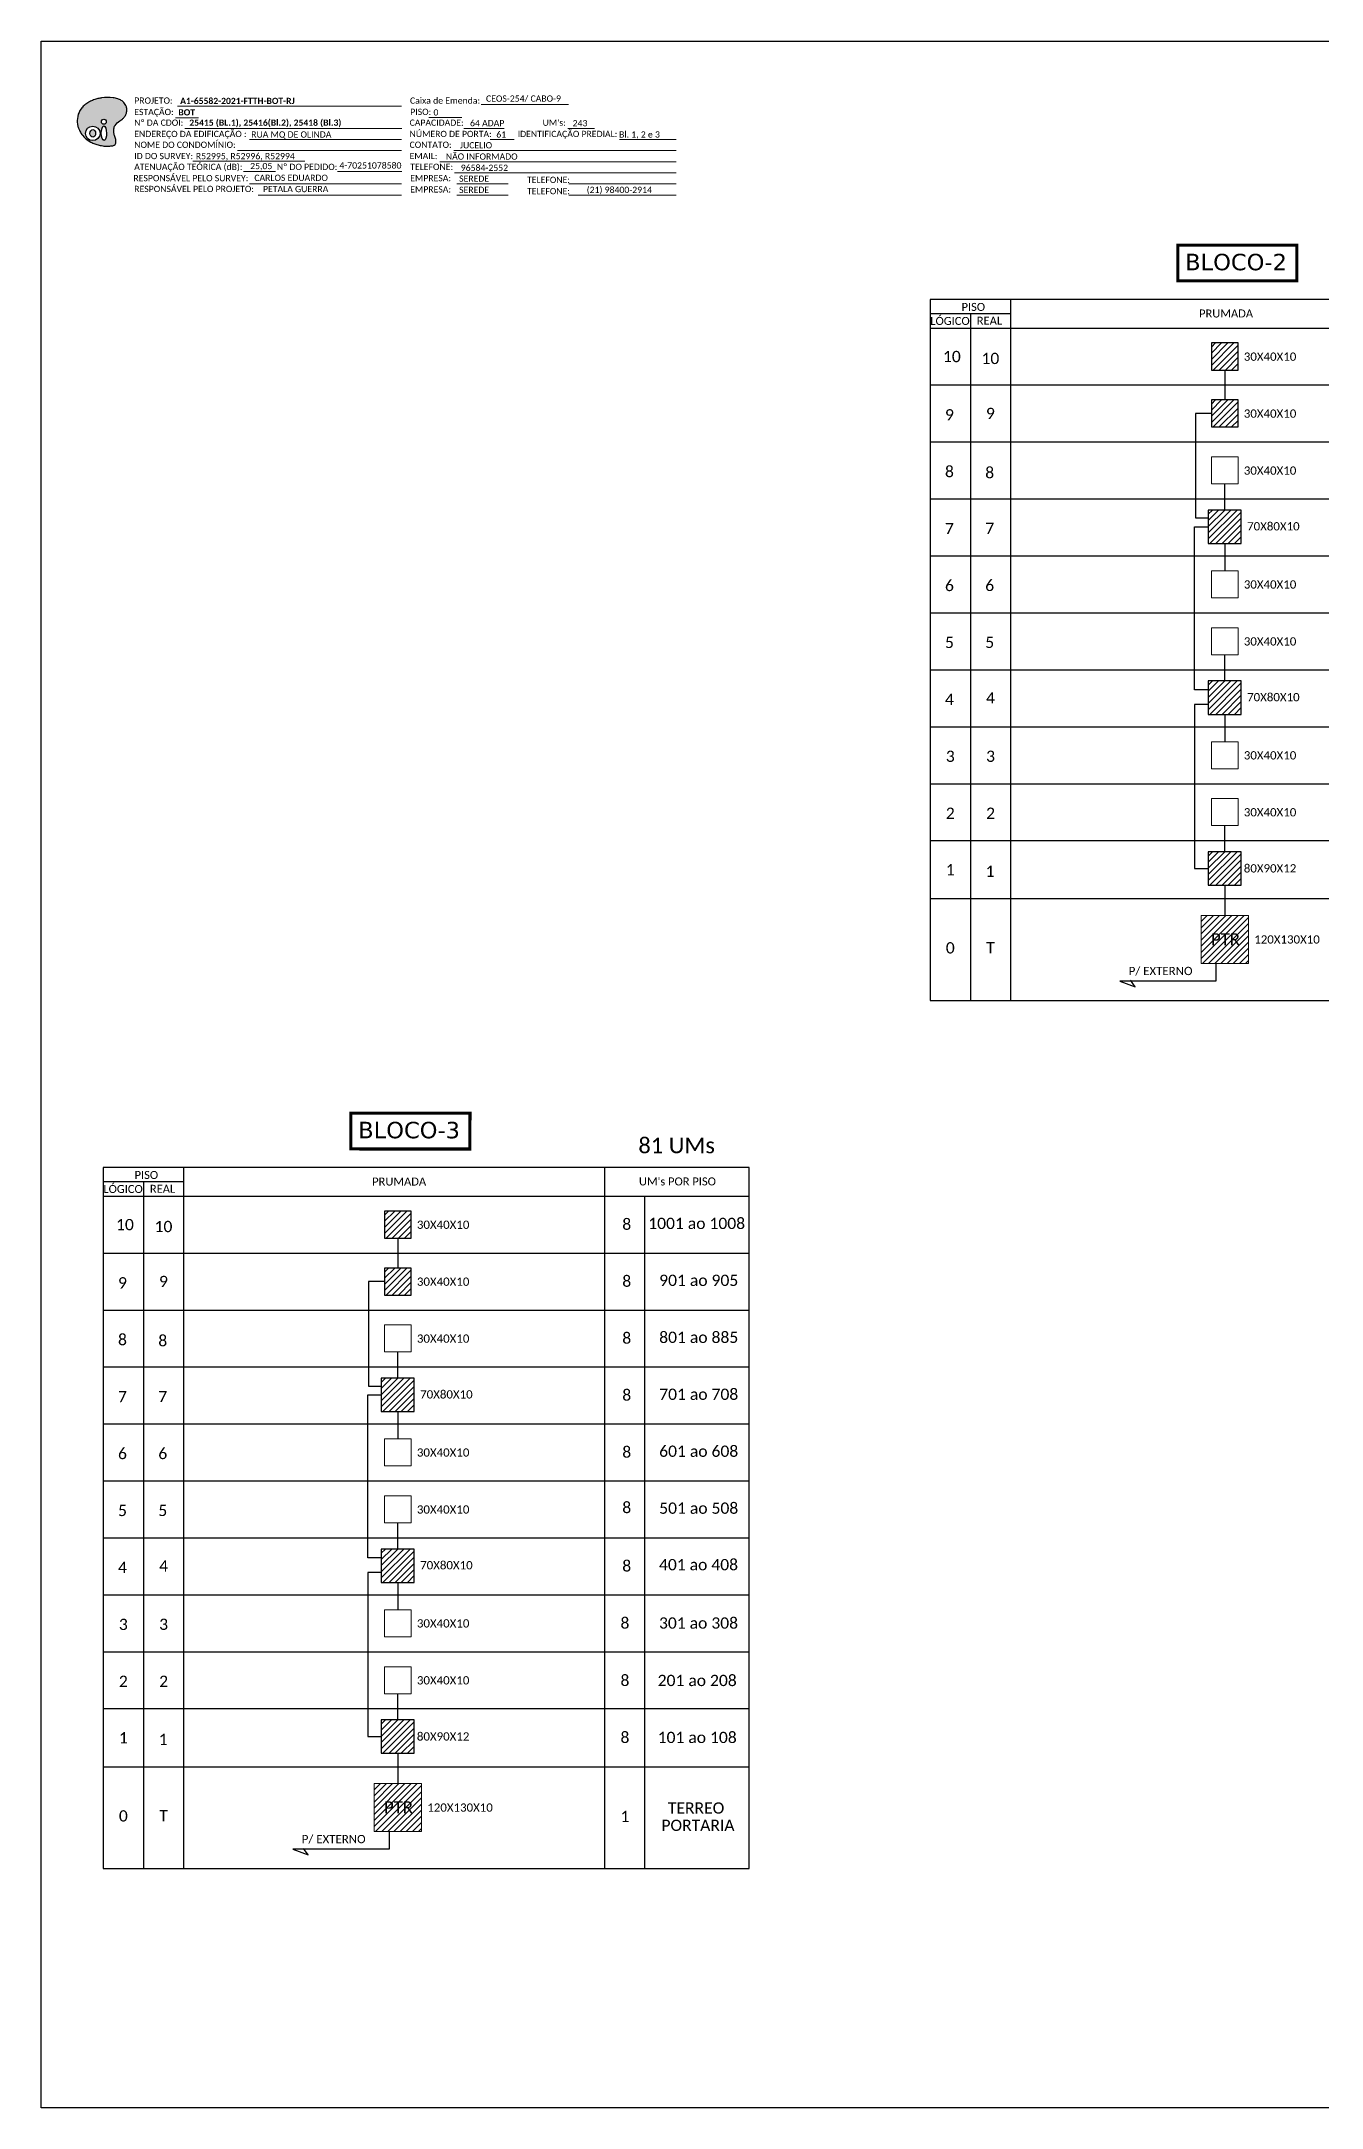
# Model space of a CAD drawing. Extents: x -4 to 1788, y 1 to 595.
# Drawn here: x 947 to 1315, y 1 to 595 of the extents above; entities that cross this region are included whole.
import ezdxf
from ezdxf.enums import TextEntityAlignment as Align

# ---------------------------------------------------------------- set-up
doc = ezdxf.new("R2010")
doc.units = 0
doc.layers.add('CAP a instalar', color=1, linetype='Continuous')
doc.layers.add('label_cabos', color=7, linetype='Continuous')
doc.styles.add('siredit', font='verdana.ttf')
doc.styles.add('WMF-Calibri0', font='calibri.ttf')
doc.styles.add('WMF-Calibri1', font='calibrib.ttf')

# ---------------------------------------------------------------- blocks, each defined once
blk = doc.blocks.new('OI')
h = blk.add_hatch(color=40)
edge = h.paths.add_edge_path()
edge.add_spline(control_points=[(4.35, -0.67), (3.92, -0.99), (3.26, -1.5), (2.81, -2.59), (2.9, -3.5), (3.06, -4.27), (3.31, -4.85), (3.37, -5.39), (3.4, -5.88), (3.2, -6.4), (2.54, -6.61), (1.65, -6.63), (0.55, -6.67), (-0.56, -6.42), (-1.61, -6.14), (-2.77, -5.61), (-3.92, -4.77), (-4.89, -3.7), (-5.34, -2.65), (-5.6, -1.94), (-5.85, -0.96), (-5.71, 0.47), (-5.1, 2.02), (-4.14, 3.02), (-3.3, 3.61), (-2.37, 4.16), (-1.36, 4.44), (-0.56, 4.7), (0.79, 4.85), (2.24, 4.97), (3.79, 4.57), (4.67, 4.21), (5.44, 3.65), (5.76, 2.99), (6.03, 2.21), (6.01, 1.46), (5.72, 0.64), (5.31, 0.08), (4.88, -0.38), (4.51, -0.55), (4.35, -0.67)], knot_values=[0, 0, 0, 0, 1.60434, 2.417191, 3.427595, 4.282808, 4.776746, 5.304182, 5.888771, 6.258406, 6.858137, 7.79129, 8.986195, 10.124242, 11.187857, 12.242908, 13.953784, 15.414161, 16.515391, 17.349188, 17.675853, 19.552021, 21.515531, 22.568638, 23.63245, 24.621084, 25.782718, 26.745347, 27.142653, 29.870543, 31.004649, 31.921532, 32.709589, 33.801391, 34.042471, 35.192333, 35.971461, 36.628871, 37.254359, 37.836911, 37.836911, 37.836911, 37.836911], degree=3, periodic=0)
h.paths.add_polyline_path([(1.13, -0.87, -1), (-0.04, -0.87, -1)], flags=16)
edge = h.paths.add_edge_path(flags=16)
edge.add_ellipse((0.56, -3.59), major_axis=(-0.02, 1.71), ratio=0.361305, start_angle=0, end_angle=360)
h.paths.add_polyline_path([(-0.36, -3.62, -1), (-3.8, -3.62, -1)], flags=16)
edge = h.paths.add_edge_path(flags=0)
edge.add_ellipse((-2.08, -3.62), major_axis=(0, 0.885), ratio=0.758294, start_angle=0, end_angle=360)
at = {"color": 40}
for centre, radius in [((-2.08, -3.62), 1.72), ((0.54, -0.87), 0.587)]:
    blk.add_circle(centre, radius, dxfattribs=at)
blk.add_ellipse((-2.08, -3.62), major_axis=(0, 0.885), ratio=0.758294, start_param=-3.141592653589792, end_param=3.141592653589792, dxfattribs=at)
blk.add_ellipse((0.56, -3.59), major_axis=(-0.02, 1.71), ratio=0.361305, dxfattribs=at)
at = {"color": 40, "start_tangent": (-0.800898, -0.598801), "end_tangent": (-0.800898, -0.598801)}
blk.add_spline([(4.35, -0.67), (3.2, -1.78), (2.9, -2.54), (2.92, -3.55), (3.12, -4.38), (3.28, -4.85), (3.37, -5.37), (3.35, -5.95), (3.2, -6.29), (2.66, -6.55), (1.73, -6.63), (0.54, -6.62), (-0.58, -6.41), (-1.6, -6.11), (-2.56, -5.67), (-3.95, -4.67), (-4.89, -3.56), (-5.37, -2.56), (-5.64, -1.78), (-5.72, -1.46), (-5.63, 0.42), (-4.84, 2.22), (-4.13, 2.99), (-3.27, 3.62), (-2.4, 4.09), (-1.3, 4.47), (-0.37, 4.72), (0.02, 4.77), (2.75, 4.8), (3.85, 4.53), (4.69, 4.16), (5.31, 3.68), (5.85, 2.73), (5.93, 2.5), (5.94, 1.35), (5.67, 0.62), (5.29, 0.08), (4.84, -0.36), (4.35, -0.67)], degree=3, dxfattribs=at)

msp = doc.modelspace()

# ---------------------------------------------------------------- hatches: boundary and pattern name
h = msp.add_hatch()
h.set_pattern_fill('ANSI31', color=1, scale=10, style=0)
h.set_pattern_definition([(45, (666.2701, 110.8149), (-0.8838835, 0.8838835), [])])
h.paths.add_polyline_path([(1291.46, 508.54), (1283.8, 508.54), (1283.8, 500.77), (1291.46, 500.77)])
h.paths.add_polyline_path([(1289.77, 499.13), (1289.77, 504.28)])
h = msp.add_hatch()
h.set_pattern_fill('ANSI31', color=1, scale=10, style=0)
h.set_pattern_definition([(45, (666.2701, 94.443), (-0.8838835, 0.8838835), [])])
h.paths.add_polyline_path([(1291.46, 492.16), (1283.8, 492.16), (1283.8, 484.4), (1291.46, 484.4)])
h.paths.add_polyline_path([(1289.77, 482.76), (1289.77, 487.91)])
h = msp.add_hatch()
h.set_pattern_fill('ANSI31', color=1, scale=10, style=0)
h.set_pattern_definition([(45, (667.1675, 62.775), (-0.8838835, 0.8838835), [])])
h.paths.add_polyline_path([(1292.36, 460.5), (1282.89, 460.5), (1282.89, 450.89), (1292.36, 450.89)])
h.paths.add_polyline_path([(1290.67, 451.09), (1290.67, 451.09), (1290.67, 456.24), (1290.67, 456.24)], flags=24)
h = msp.add_hatch()
h.set_pattern_fill('ANSI31', color=1, scale=10, style=0)
h.set_pattern_definition([(45, (667.1675, 13.6593), (-0.8838835, 0.8838835), [])])
h.paths.add_polyline_path([(1292.36, 411.38), (1282.89, 411.38), (1282.89, 401.78), (1292.36, 401.78)])
h.paths.add_polyline_path([(1290.67, 401.98), (1290.67, 401.98), (1290.67, 407.12), (1290.67, 407.12)], flags=24)
h = msp.add_hatch()
h.set_pattern_fill('ANSI31', color=1, scale=10, style=0)
h.set_pattern_definition([(45, (667.1675, -35.4563), (-0.8838835, 0.8838835), [])])
h.paths.add_polyline_path([(1292.36, 362.27), (1282.89, 362.27), (1282.89, 352.66), (1292.36, 352.66)])
h.paths.add_polyline_path([(1290.67, 352.86), (1290.67, 352.86), (1290.67, 358.01), (1290.67, 358.01)], flags=24)
h = msp.add_hatch()
h.set_pattern_fill('ANSI31', color=1, scale=10, style=0)
h.set_pattern_definition([(45, (669.2173, -53.7621), (-0.8838835, 0.8838835), [])])
h.paths.add_polyline_path([(1280.84, 330.2), (1294.41, 330.2), (1294.41, 343.96), (1280.84, 343.96)])
h.paths.add_polyline_path([(1282.84, 334.55), (1292.92, 334.55), (1292.92, 339.7), (1282.84, 339.7)], flags=24)
h = msp.add_hatch()
h.set_pattern_fill('ANSI31', color=1, scale=10, style=0)
h.set_pattern_definition([(45, (428.5665, -138.7193), (-0.8838835, 0.8838835), [])])
h.paths.add_polyline_path([(1053.76, 259), (1046.09, 259), (1046.09, 251.23), (1053.76, 251.23)])
h.paths.add_polyline_path([(1052.07, 249.6), (1052.07, 254.75)])
h = msp.add_hatch()
h.set_pattern_fill('ANSI31', color=1, scale=10, style=0)
h.set_pattern_definition([(45, (428.5665, -155.0911), (-0.8838835, 0.8838835), [])])
h.paths.add_polyline_path([(1053.76, 242.63), (1046.09, 242.63), (1046.09, 234.86), (1053.76, 234.86)])
h.paths.add_polyline_path([(1052.07, 233.22), (1052.07, 238.37)])
h = msp.add_hatch()
h.set_pattern_fill('ANSI31', color=1, scale=10, style=0)
h.set_pattern_definition([(45, (429.4639, -186.7592), (-0.8838835, 0.8838835), [])])
h.paths.add_polyline_path([(1054.65, 210.96), (1045.18, 210.96), (1045.18, 201.36), (1054.65, 201.36)])
h.paths.add_polyline_path([(1052.96, 201.56), (1052.96, 201.56), (1052.96, 206.71), (1052.96, 206.71)], flags=24)
h = msp.add_hatch()
h.set_pattern_fill('ANSI31', color=1, scale=10, style=0)
h.set_pattern_definition([(45, (429.4639, -235.8749), (-0.8838835, 0.8838835), [])])
h.paths.add_polyline_path([(1054.65, 161.85), (1045.18, 161.85), (1045.18, 152.25), (1054.65, 152.25)])
h.paths.add_polyline_path([(1052.96, 152.44), (1052.96, 152.44), (1052.96, 157.59), (1052.96, 157.59)], flags=24)
h = msp.add_hatch()
h.set_pattern_fill('ANSI31', color=1, scale=10, style=0)
h.set_pattern_definition([(45, (429.4639, -284.9905), (-0.8838835, 0.8838835), [])])
h.paths.add_polyline_path([(1054.65, 112.73), (1045.18, 112.73), (1045.18, 103.13), (1054.65, 103.13)])
h.paths.add_polyline_path([(1052.96, 103.33), (1052.96, 103.33), (1052.96, 108.47), (1052.96, 108.47)], flags=24)
h = msp.add_hatch()
h.set_pattern_fill('ANSI31', color=1, scale=10, style=0)
h.set_pattern_definition([(45, (431.5137, -303.2963), (-0.8838835, 0.8838835), [])])
h.paths.add_polyline_path([(1043.13, 80.67), (1056.7, 80.67), (1056.7, 94.43), (1043.13, 94.43)])
h.paths.add_polyline_path([(1045.14, 85.02), (1055.22, 85.02), (1055.22, 90.17), (1045.14, 90.17)], flags=24)

# ---------------------------------------------------------------- linework, layer by layer
at = {"color": 7}
msp.add_lwpolyline([(947.45, 595.26), (1788.45, 595.26), (1788.45, 1.26), (947.45, 1.26)], close=True, dxfattribs=at)
at = {"color": 7, "lineweight": 0}
for points in [[(986.56, 576.58), (1051.03, 576.58)], [(1073.87, 577.07), (1099.01, 577.07)], [(986.05, 573.3), (992.6, 573.3)], [(1058.83, 573.34), (1068.31, 573.34)], [(988.71, 570.23), (1051.07, 570.23)], [(1007.28, 566.99), (1051.03, 566.99)], [(1068.88, 570.23), (1080.5, 570.23)], [(1076.46, 566.99), (1083.41, 566.99)], [(1098.82, 570.23), (1106.49, 570.23)], [(1113.64, 566.99), (1129.89, 566.99)], [(991.03, 560.82), (1023.19, 560.82)], [(1003.87, 563.88), (1051.03, 563.88)], [(1061.96, 560.64), (1129.92, 560.64)], [(1065.99, 563.88), (1129.92, 563.88)], [(1005.56, 557.85), (1014.74, 557.85)], [(1007.28, 554.29), (1051.03, 554.29)], [(1032.63, 557.85), (1051.06, 557.85)], [(1066.24, 557.41), (1129.92, 557.41)], [(1066.85, 554.29), (1081.65, 554.29)], [(1099.09, 554.29), (1129.92, 554.29)], [(1009.77, 551.06), (1051.03, 551.06)], [(1066.85, 551.06), (1081.65, 551.06)], [(1099.12, 551.06), (1129.92, 551.06)]]:
    msp.add_lwpolyline(points, dxfattribs=at)
at = {"color": 0}
for points in [[(1388.65, 521.06), (1202.95, 521.06)], [(1226.09, 516.95), (1202.95, 516.95)], [(1150.94, 271.53), (965.24, 271.53)], [(988.39, 267.42), (965.24, 267.42)]]:
    msp.add_lwpolyline(points, dxfattribs=at)
for points in [[(1202.95, 521.06), (1202.95, 319.51), (1388.65, 319.51), (1388.65, 521.06)], [(1214.52, 516.95), (1214.52, 319.51)], [(1226.09, 319.51), (1226.09, 521.06)], [(1202.95, 512.84), (1388.65, 512.84)], [(1202.95, 496.47), (1388.65, 496.47)], [(1202.95, 480.09), (1388.65, 480.09)], [(1202.95, 463.72), (1388.65, 463.72)], [(1202.95, 447.35), (1388.65, 447.35)], [(1202.95, 430.98), (1388.65, 430.98)], [(1202.95, 414.61), (1388.65, 414.61)], [(1202.95, 398.24), (1388.65, 398.24)], [(1202.95, 381.86), (1388.65, 381.86)], [(1202.95, 365.49), (1388.65, 365.49)], [(1202.95, 348.81), (1388.65, 348.81)], [(965.24, 271.53), (965.24, 69.98), (1150.94, 69.98), (1150.94, 271.53)], [(976.81, 267.42), (976.81, 69.98)], [(988.39, 69.98), (988.39, 271.53)], [(1109.35, 271.53), (1109.35, 69.98)], [(965.24, 263.3), (1150.94, 263.3)], [(1120.92, 69.98), (1120.92, 263.3)], [(965.24, 246.93), (1150.94, 246.93)], [(965.24, 230.56), (1150.94, 230.56)], [(965.24, 214.19), (1150.94, 214.19)], [(965.24, 197.82), (1150.94, 197.82)], [(965.24, 181.44), (1150.94, 181.44)], [(965.24, 165.07), (1150.94, 165.07)], [(965.24, 148.7), (1150.94, 148.7)], [(965.24, 132.33), (1150.94, 132.33)], [(965.24, 115.96), (1150.94, 115.96)], [(965.24, 99.28), (1150.94, 99.28)]]:
    msp.add_lwpolyline(points)
at = {"lineweight": 0}
for points in [[(1291.46, 508.54), (1283.8, 508.54), (1283.8, 500.77), (1291.46, 500.77)], [(1291.46, 492.16), (1283.8, 492.16), (1283.8, 484.4), (1291.46, 484.4)], [(1291.46, 475.79), (1283.8, 475.79), (1283.8, 468.02), (1291.46, 468.02)], [(1291.46, 475.79), (1283.8, 475.79), (1283.8, 468.02), (1291.46, 468.02)], [(1291.46, 443.05), (1283.8, 443.05), (1283.8, 435.28), (1291.46, 435.28)], [(1291.46, 426.68), (1283.8, 426.68), (1283.8, 418.91), (1291.46, 418.91)], [(1291.46, 393.93), (1283.8, 393.93), (1283.8, 386.16), (1291.46, 386.16)], [(1291.46, 377.56), (1283.8, 377.56), (1283.8, 369.79), (1291.46, 369.79)], [(1053.76, 259), (1046.09, 259), (1046.09, 251.23), (1053.76, 251.23)], [(1053.76, 242.63), (1046.09, 242.63), (1046.09, 234.86), (1053.76, 234.86)], [(1053.76, 226.26), (1046.09, 226.26), (1046.09, 218.49), (1053.76, 218.49)], [(1053.76, 226.26), (1046.09, 226.26), (1046.09, 218.49), (1053.76, 218.49)], [(1053.76, 193.51), (1046.09, 193.51), (1046.09, 185.75), (1053.76, 185.75)], [(1053.76, 177.14), (1046.09, 177.14), (1046.09, 169.37), (1053.76, 169.37)], [(1053.76, 144.4), (1046.09, 144.4), (1046.09, 136.63), (1053.76, 136.63)], [(1053.76, 128.03), (1046.09, 128.03), (1046.09, 120.26), (1053.76, 120.26)]]:
    msp.add_lwpolyline(points, close=True, dxfattribs=at)
at = {"color": 1}
for points in [[(1291.46, 508.54), (1283.8, 508.54), (1283.8, 500.77), (1291.46, 500.77)], [(1291.46, 492.16), (1283.8, 492.16), (1283.8, 484.4), (1291.46, 484.4)], [(1292.36, 460.5), (1282.89, 460.5), (1282.89, 450.89), (1292.36, 450.89)], [(1292.36, 411.38), (1282.89, 411.38), (1282.89, 401.78), (1292.36, 401.78)], [(1292.36, 362.27), (1282.89, 362.27), (1282.89, 352.66), (1292.36, 352.66)], [(1053.76, 259), (1046.09, 259), (1046.09, 251.23), (1053.76, 251.23)], [(1053.76, 242.63), (1046.09, 242.63), (1046.09, 234.86), (1053.76, 234.86)], [(1054.65, 210.96), (1045.18, 210.96), (1045.18, 201.36), (1054.65, 201.36)], [(1054.65, 161.85), (1045.18, 161.85), (1045.18, 152.25), (1054.65, 152.25)], [(1054.65, 112.73), (1045.18, 112.73), (1045.18, 103.13), (1054.65, 103.13)]]:
    msp.add_lwpolyline(points, close=True, dxfattribs=at)
at = {"color": 3}
for points in [[(1287.62, 500.77), (1287.63, 492.16)], [(1283.8, 488.28), (1279.18, 488.28), (1279.18, 458.24), (1282.89, 458.24)], [(1287.62, 460.5), (1287.62, 468.02)], [(1282.89, 408.84), (1278.96, 408.84), (1278.96, 455.7), (1282.89, 455.7)], [(1287.62, 450.89), (1287.63, 443.05)], [(1287.62, 411.38), (1287.62, 418.91)], [(1282.89, 404.64), (1278.96, 404.64), (1278.96, 357.46), (1282.89, 357.46)], [(1287.62, 401.78), (1287.63, 393.93)], [(1287.62, 362.27), (1287.62, 369.79)], [(1287.62, 352.66), (1287.62, 343.96)], [(1049.92, 251.23), (1049.93, 242.63)], [(1046.09, 238.75), (1041.48, 238.75), (1041.48, 208.7), (1045.18, 208.7)], [(1049.92, 210.96), (1049.92, 218.49)], [(1045.18, 159.31), (1041.26, 159.31), (1041.26, 206.16), (1045.18, 206.16)], [(1049.92, 201.36), (1049.93, 193.51)], [(1049.92, 161.85), (1049.92, 169.37)], [(1045.18, 155.11), (1041.26, 155.11), (1041.26, 107.93), (1045.18, 107.93)], [(1049.92, 152.25), (1049.93, 144.4)], [(1049.92, 112.73), (1049.92, 120.26)], [(1049.92, 103.13), (1049.92, 94.43)]]:
    msp.add_lwpolyline(points, dxfattribs=at)
at = {"color": 1, "lineweight": 0}
for points in [[(1280.84, 343.96), (1294.41, 343.96), (1294.41, 330.2), (1280.84, 330.2)], [(1043.13, 94.43), (1056.7, 94.43), (1056.7, 80.67), (1043.13, 80.67)]]:
    msp.add_lwpolyline(points, close=True, dxfattribs=at)
at = {"color": 1}
for points in [[(1285.11, 330.2), (1285.11, 325.09), (1257.48, 325.09)], [(1257.48, 325.09), (1261.9, 323.5)], [(1261.9, 323.5), (1260.49, 325.33)], [(1047.41, 80.67), (1047.41, 75.56), (1019.78, 75.56)], [(1019.78, 75.56), (1024.19, 73.97)], [(1024.19, 73.97), (1022.79, 75.8)]]:
    msp.add_lwpolyline(points, dxfattribs=at)
at = {"layer": 'CAP a instalar', "color": 7, "linetype": 'Continuous', "ltscale": 5, "const_width": 0.876}
for points in [[(1274.12, 536.68), (1308.37, 536.66), (1308.37, 526.37), (1274.12, 526.39)], [(1036.42, 287.14), (1070.67, 287.13), (1070.66, 276.84), (1036.42, 276.85)]]:
    msp.add_lwpolyline(points, close=True, dxfattribs=at)

# ---------------------------------------------------------------- block references
at = {"color": 7, "xscale": 1.213923925163967, "yscale": 1.213923925163967, "zscale": 1.213923925163967, "rotation": 0.1532896023949059}
msp.add_blockref('OI', (964.76, 573.2), dxfattribs=at)

# ---------------------------------------------------------------- texts
at = {"color": 7, "lineweight": 0, "style": 'WMF-Calibri0'}
for s, height, p in [('PROJETO:', 1.793, (974.16, 577.33)), ('ESTAÇÃO:', 1.793, (974.16, 574.05)), ('Caixa de Emenda:', 1.7927, (1053.42, 577.33)), ('Nº DA CDOI:', 1.7927, (974.16, 570.98)), ('CAPACIDADE:', 1.7927, (1053.31, 570.98)), ('PISO:', 1.793, (1053.49, 574.09)), ("UM's:", 1.793, (1091.55, 570.98)), ('ENDEREÇO DA EDIFICAÇÃO :', 1.7927, (974.16, 567.74)), ('NOME DO CONDOMÍNIO:', 1.7927, (974.16, 564.63)), ('CONTATO:', 1.793, (1053.31, 564.63)), ('NÚMERO DE PORTA:', 1.7927, (1053.31, 567.74)), ('IDENTIFICAÇÃO PREDIAL:', 1.7927, (1084.39, 567.74)), ('ATENUAÇÃO TEÓRICA (dB):', 1.7927, (974.16, 558.28)), ('ID DO SURVEY:', 1.7927, (974.16, 561.39)), ('Nº DO PEDIDO:', 1.7927, (1015.17, 558.28)), ('EMAIL:', 1.793, (1053.31, 561.39)), ('TELEFONE:', 1.793, (1053.49, 558.28)), ('RESPONSÁVEL PELO SURVEY:', 1.7927, (973.92, 555.04)), ('RESPONSÁVEL PELO PROJETO:', 1.7927, (974.16, 551.93)), ('EMPRESA:', 1.793, (1053.49, 555.04)), ('EMPRESA:', 1.793, (1053.49, 551.8)), ('TELEFONE:', 1.793, (1087.08, 554.54)), ('TELEFONE:', 1.793, (1087.08, 551.3))]:
    msp.add_text(s, height=height, dxfattribs=at).set_placement(p)
at = {"color": 7}
for s, height, style, p in [('A1-65582-2021-FTTH-BOT-RJ', 1.7927, 'WMF-Calibri1', (987.36, 577.23)), ('CEOS-254/ CABO-9', 1.7927, 'WMF-Calibri0', (1075.27, 577.91)), ('BOT', 1.793, 'WMF-Calibri1', (986.84, 573.95)), ('0', 1.79, 'WMF-Calibri0', (1060.18, 573.94)), (' 64 ADAP', 1.793, 'WMF-Calibri0', (1070.05, 570.85)), ('243', 1.793, 'WMF-Calibri0', (1100.17, 570.83)), ('RUA MQ DE OLINDA', 1.7927, 'WMF-Calibri0', (1007.79, 567.58)), ('JUCELIO', 1.793, 'WMF-Calibri0', (1067.77, 564.48)), ('61', 1.793, 'WMF-Calibri0', (1078.24, 567.59)), ('Bl. 1, 2 e 3', 1.7927, 'WMF-Calibri0', (1113.53, 567.59)), ('R52995, R52996, R52994', 1.7927, 'WMF-Calibri0', (991.87, 561.36)), ('25,05', 1.793, 'WMF-Calibri0', (1007.48, 558.51)), ('4-70251078580', 1.7927, 'WMF-Calibri0', (1033.12, 558.69)), ('NÃO INFORMADO', 1.7927, 'WMF-Calibri0', (1063.73, 561.24)), ('96584-2552', 1.793, 'WMF-Calibri0', (1068.02, 558.01)), ('CARLOS EDUARDO', 1.7927, 'WMF-Calibri0', (1008.68, 555.13)), ('PETALA GUERRA', 1.7927, 'WMF-Calibri0', (1011.17, 551.9)), ('SEREDE', 1.793, 'WMF-Calibri0', (1067.55, 554.89)), ('SEREDE', 1.793, 'WMF-Calibri0', (1067.55, 551.66)), ('(21) 98400-2914', 1.7927, 'WMF-Calibri0', (1104.22, 551.66)), ('30X40X10', 2.373, 'WMF-Calibri0', (1293.11, 503.43)), ('30X40X10', 2.373, 'WMF-Calibri0', (1293.11, 487.06)), ('30X40X10', 2.373, 'WMF-Calibri0', (1293.11, 470.68)), ('70X80X10', 2.373, 'WMF-Calibri0', (1294.06, 454.66)), ('30X40X10', 2.373, 'WMF-Calibri0', (1293.11, 437.94)), ('30X40X10', 2.373, 'WMF-Calibri0', (1293.11, 421.57)), ('70X80X10', 2.373, 'WMF-Calibri0', (1294.06, 405.54)), ('30X40X10', 2.373, 'WMF-Calibri0', (1293.11, 388.82)), ('30X40X10', 2.373, 'WMF-Calibri0', (1293.11, 372.45)), ('80X90X12', 2.373, 'WMF-Calibri0', (1293.11, 356.33)), ('PTR', 3.433, 'WMF-Calibri0', (1283.7, 335.43)), ('120X130X10', 2.373, 'WMF-Calibri0', (1296.11, 335.89)), ('P/ EXTERNO', 2.373, 'WMF-Calibri0', (1260.01, 326.83)), ('30X40X10', 2.373, 'WMF-Calibri0', (1055.41, 253.89)), ('1001 ao 1008', 3.24, 'WMF-Calibri0', (1121.91, 253.84)), ('30X40X10', 2.373, 'WMF-Calibri0', (1055.41, 237.52)), ('901 ao 905', 3.24, 'WMF-Calibri0', (1125.06, 237.47)), ('30X40X10', 2.373, 'WMF-Calibri0', (1055.41, 221.15)), ('801 ao 885', 3.24, 'WMF-Calibri0', (1125.06, 221.09)), ('701 ao 708', 3.24, 'WMF-Calibri0', (1125.06, 204.72)), ('70X80X10', 2.373, 'WMF-Calibri0', (1056.35, 205.12)), ('30X40X10', 2.373, 'WMF-Calibri0', (1055.41, 188.41)), ('601 ao 608', 3.24, 'WMF-Calibri0', (1125.06, 188.35)), ('30X40X10', 2.373, 'WMF-Calibri0', (1055.41, 172.03)), ('501 ao 508', 3.24, 'WMF-Calibri0', (1125.06, 171.98)), ('70X80X10', 2.373, 'WMF-Calibri0', (1056.35, 156.01)), ('401 ao 408', 3.24, 'WMF-Calibri0', (1125, 155.74)), ('30X40X10', 2.373, 'WMF-Calibri0', (1055.41, 139.29)), ('301 ao 308', 3.24, 'WMF-Calibri0', (1125, 138.96)), ('30X40X10', 2.373, 'WMF-Calibri0', (1055.41, 122.92)), ('201 ao 208', 3.24, 'WMF-Calibri0', (1124.62, 122.45)), ('80X90X12', 2.373, 'WMF-Calibri0', (1055.41, 106.79)), ('101 ao 108', 3.24, 'WMF-Calibri0', (1124.62, 106.08)), ('PTR', 3.433, 'WMF-Calibri0', (1045.99, 85.89)), ('120X130X10', 2.373, 'WMF-Calibri0', (1058.4, 86.35)), ('PORTARIA', 3.24, 'WMF-Calibri0', (1125.69, 80.81)), ('TERREO', 3.24, 'WMF-Calibri0', (1127.55, 85.78)), ('P/ EXTERNO', 2.373, 'WMF-Calibri0', (1022.31, 77.29))]:
    msp.add_text(s, height=height, dxfattribs=dict(at, style=style)).set_placement(p)
at = {"color": 7, "style": 'WMF-Calibri1'}
msp.add_text('25415 (BL.1), 25416(Bl.2), 25418 (Bl.3)', height=1.7927, dxfattribs=at).set_placement((1011.84, 570.98), align=Align.CENTER)
at = {"color": 0, "style": 'WMF-Calibri0'}
for s, height, p in [('     PISO', 2.3, (1207.91, 517.76)), ('PRUMADA', 2.3, (1280.25, 515.87)), ('  LÓGICO', 2.3, (1201.36, 513.73)), ('    REAL', 2.3, (1213.12, 513.79)), ('81 UMs', 4.513, (1119.08, 275.62)), ('     PISO', 2.3, (970.2, 268.23)), ('PRUMADA', 2.3, (1042.55, 266.34)), ("UM's POR PISO", 2.3, (1119.24, 266.37)), ('  LÓGICO', 2.3, (963.66, 264.2)), ('    REAL', 2.3, (975.42, 264.25))]:
    msp.add_text(s, height=height, dxfattribs=at).set_placement(p)
at = {"color": 7, "style": 'WMF-Calibri0'}
for s, p in [('10', (1209.19, 504.65)), ('10', (1220.26, 504.1)), ('9', (1220.26, 488.29)), ('10', (971.49, 255.11)), ('10', (982.56, 254.56)), ('9', (982.56, 238.76))]:
    msp.add_text(s, height=3.24, dxfattribs=at).set_placement(p, align=Align.MIDDLE_CENTER)
for tag, flags, p in [('9', 4, (1208.49, 487.89)), ('8', 4, (1208.49, 471.59)), ('8', 4, (1220.06, 471.28)), ('7', 4, (1208.49, 455.21)), ('7', 4, (1220.06, 455.23)), ('6', 4, (1208.49, 438.84)), ('6', 4, (1220.06, 438.86)), ('5', 4, (1208.49, 422.47)), ('5', 4, (1220.06, 422.49)), ('4', 4, (1208.49, 406.1)), ('4', 4, (1220.3, 406.53)), ('3', 4, (1208.73, 389.73)), ('3', 4, (1220.3, 389.74)), ('2', 4, (1208.73, 373.36)), ('2', 4, (1220.3, 373.36)), ('1', 4, (1208.73, 357.13)), ('1', 4, (1220.17, 356.68)), ('0', 4, (1208.73, 334.67)), ('T', 12, (1220.3, 334.71)), ('8', 4, (1115.73, 255.23)), ('9', 4, (970.78, 238.36)), ('8', 4, (1115.73, 238.86)), ('8', 4, (970.78, 222.05)), ('8', 4, (982.36, 221.75)), ('8', 4, (1115.73, 222.49)), ('8', 4, (1115.73, 206.12)), ('7', 4, (970.78, 205.68)), ('7', 4, (982.36, 205.69)), ('6', 4, (970.78, 189.31)), ('6', 4, (982.36, 189.32)), ('8', 4, (1115.73, 189.74)), ('5', 4, (970.78, 172.94)), ('5', 4, (982.36, 172.95)), ('8', 4, (1115.73, 173.79)), ('4', 4, (970.78, 156.57)), ('4', 4, (982.6, 156.99)), ('8', 4, (1115.73, 157)), ('3', 4, (971.03, 140.19)), ('3', 4, (982.6, 140.21)), ('8', 4, (1115.21, 140.59)), ('2', 4, (971.03, 123.82)), ('2', 4, (982.6, 123.82)), ('8', 4, (1115.21, 124.09)), ('1', 4, (971.03, 107.59)), ('1', 4, (982.47, 107.14)), ('8', 4, (1115.21, 107.71)), ('0', 4, (971.03, 85.13)), ('T', 12, (982.6, 85.17)), ('1', 4, (1115.21, 84.97))]:
    msp.add_attdef(tag, text='XX', height=3.24, dxfattribs=dict(at, flags=flags)).set_placement(p, align=Align.MIDDLE_CENTER)
at = {"layer": 'label_cabos', "color": 7, "style": 'siredit'}
for s, p in [('BLOCO-2', (1276.23, 529.46, 28)), ('BLOCO-3', (1038.53, 279.93, 28))]:
    msp.add_text(s, height=4.727, rotation=359.96113, dxfattribs=at).set_placement(p)

doc.saveas('drawing.dxf')
